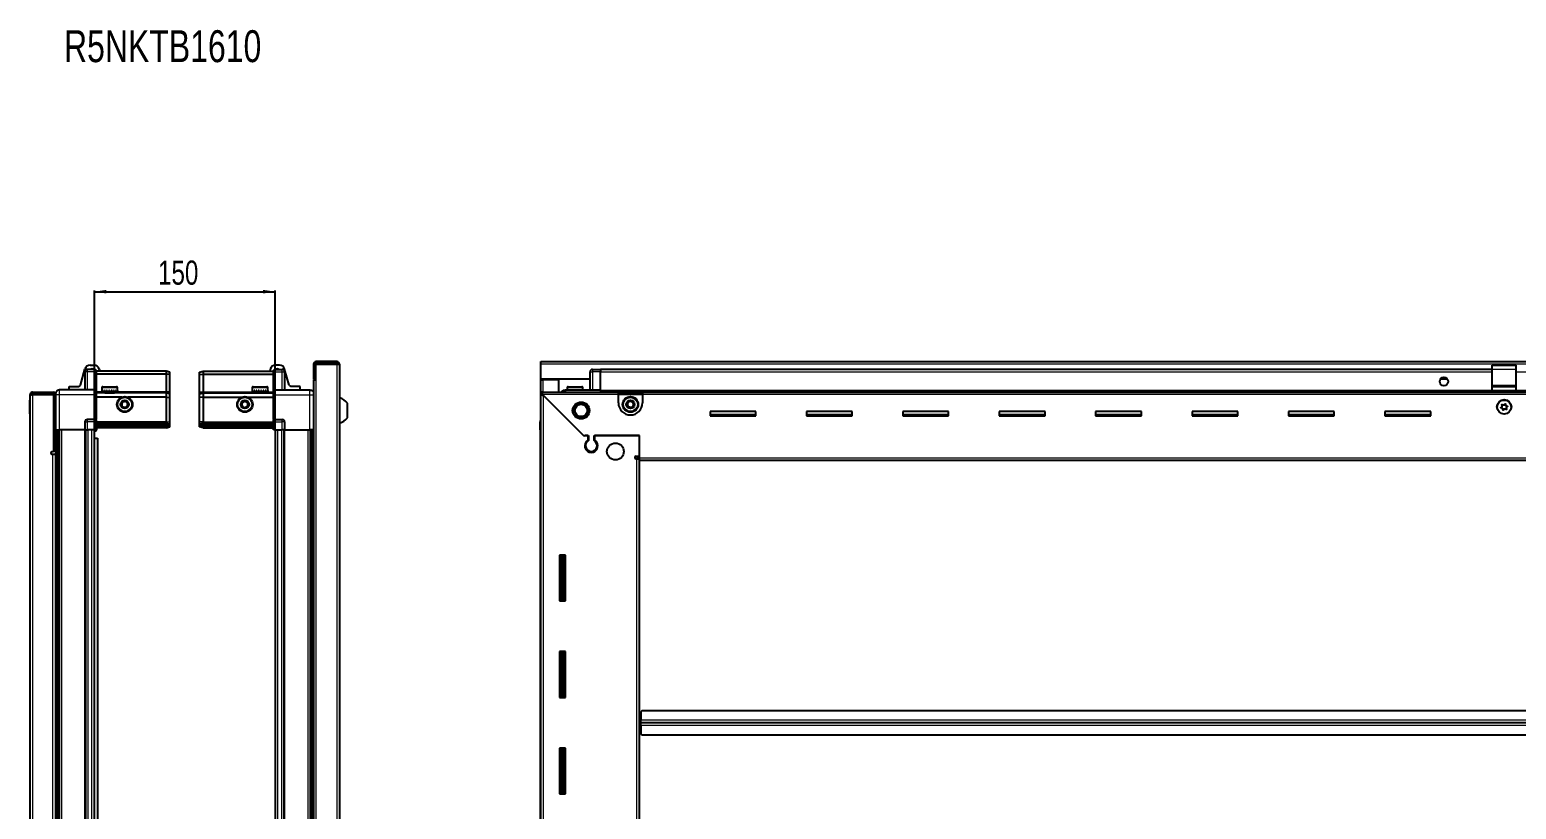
# Model space of a CAD drawing. Header units: millimetres. Extents: x 1132 to 5205, y 456 to 2222.
# Drawn here: x 3106 to 4340, y 1575 to 2222 of the extents above; entities that cross this region are included whole.
import ezdxf

# ---------------------------------------------------------------- set-up
doc = ezdxf.new("R2010")
doc.units = ezdxf.units.MM
doc.layers.add('FORMAT', color=7, linetype='Continuous')
doc.styles.add('SLDTEXTSTYLE0', font='TXT', dxfattribs={"width": 0.75})
doc.dimstyles.new('SLDDIMSTYLE0', dxfattribs={"dimtxt": 20, "dimasz": 10, "dimexe": 0, "dimexo": 0.0625, "dimgap": 5, "dimtad": 2, "dimdec": 1, "dimrnd": 1e-09, "dimzin": 12, "dimdsep": 46, "dimtxsty": 'SLDTEXTSTYLE0', "dimsah": 1, "dimcen": 0.09, "dimadec": 0, "dimazin": 3, "dimtfac": 1, "dimtofl": 0, "dimtmove": 0, "dimatfit": 3, "dimfxl": 0, "dimfrac": 2, "dimtolj": 1, "dimtzin": 12, "dimarcsym": 0})

# ---------------------------------------------------------------- blocks, each defined once
blk = doc.blocks.new('_D_6')
at = {"layer": 'FORMAT'}
for p, q in [((3159.8, 1890.1), (3159.8, 2005.6)), ((3159.8, 2004.6), (3309.8, 2004.6)), ((3309.8, 1890.1), (3309.8, 2005.6))]:
    blk.add_line(p, q, dxfattribs=at)
for points in [[(3159.8, 2004.6), (3169.8, 2003.1), (3169.8, 2006.1)], [(3309.8, 2004.6), (3299.8, 2006.1), (3299.8, 2003.1)]]:
    blk.add_solid(points, dxfattribs=at)
at = {"layer": 'FORMAT', "insert": (3212.6, 2030.4), "char_height": 20, "attachment_point": 1, "style": 'SLDTEXTSTYLE0'}
blk.add_mtext('150', dxfattribs=at)

msp = doc.modelspace()

# ---------------------------------------------------------------- linework, layer by layer
at = {"color": 7, "linetype": 'Continuous', "lineweight": 25}
for p, q in [((3148.15, 1927.19), (3151.92, 1940.34)), ((3151.93, 1938.1), (3151.93, 1923.1)), ((3159.93, 1940.1), (3153.93, 1940.1)), ((3156.25, 1943.6), (3159.47, 1943.6)), ((3159.93, 1940.1), (3160.27, 1940.1)), ((3159.93, 1940.1), (3159.93, 1938.1)), ((3159.93, 1923.3), (3159.93, 1938.1)), ((3159.93, 1923.3), (3159.93, 1938.1)), ((3161.13, 1939.6), (3160.27, 1940.1)), ((3161.13, 1938.1), (3161.13, 1939.6)), ((3219.43, 1938.6), (3161.13, 1938.6)), ((3161.13, 1938.1), (3161.13, 1923.3)), ((3163.8, 1940.34), (3164.3, 1938.6)), ((3219.43, 1938.6), (3219.43, 1936.1)), ((3222.43, 1937.8), (3219.43, 1938.6)), ((3222.43, 1935.95), (3222.43, 1937.8)), ((3247.13, 1937.8), (3250.13, 1938.6)), ((3247.13, 1935.95), (3247.13, 1937.8)), ((3250.13, 1938.6), (3250.13, 1936.1)), ((3250.13, 1938.6), (3308.43, 1938.6)), ((3305.77, 1940.34), (3305.27, 1938.6)), ((3309.3, 1940.1), (3308.43, 1939.6)), ((3308.43, 1939.6), (3308.43, 1938.1)), ((3308.43, 1923.3), (3308.43, 1938.1)), ((3309.63, 1940.1), (3309.3, 1940.1)), ((3309.63, 1938.1), (3309.63, 1940.1)), ((3309.63, 1940.1), (3315.63, 1940.1)), ((3309.63, 1938.1), (3309.63, 1923.3)), ((3313.32, 1943.6), (3310.09, 1943.6)), ((3317.63, 1938.1), (3317.63, 1923.1)), ((3321.41, 1927.19), (3317.64, 1940.34)), ((3341.63, 1944.5), (3341.63, 1932.1)), ((3343.13, 1944.5), (3343.13, 1932.1)), ((3343.63, 1931.6), (3343.63, 1944.5)), ((3343.63, 1944.5), (3361.03, 1944.5)), ((3361.03, 1946.6), (3343.73, 1946.6)), ((3361.03, 1945.1), (3343.73, 1945.1)), ((3361.03, 1945.1), (3361.03, 1946.6)), ((3361.03, 1944.5), (3363.13, 1944.5)), ((3363.13, 1944.5), (3363.13, 949.7)), ((3530.1, 1944.5), (3530.1, 1946.6)), ((3530.1, 1946.6), (5129.1, 1946.6)), ((3530.1, 1932.1), (3530.1, 1944.5)), ((3571.1, 1923.1), (3571.1, 1938.1)), ((3571.78, 1939.6), (3571.78, 1939.6)), ((3573.1, 1940.1), (3579.6, 1940.1)), ((3573.1, 1940.1), (3579.6, 1940.1)), ((3579.6, 1940.1), (3579.6, 1940.1)), ((3579.6, 1940.1), (3579.6, 1940.1)), ((3579.6, 1940.1), (3579.6, 1938.1)), ((4319.6, 1939.95), (3579.6, 1939.95)), ((3579.6, 1923.1), (3579.6, 1938.1)), ((4319.6, 1943.6), (4339.6, 1943.6)), ((4319.6, 1940.34), (4319.6, 1943.6)), ((4319.6, 1927.19), (4319.6, 1940.34)), ((4339.6, 1940.34), (4339.6, 1943.6)), ((4339.6, 1927.19), (4339.6, 1940.34)), ((3138.98, 1923.1), (3138.98, 1926.1)), ((3138.98, 1926.1), (3146.71, 1926.1)), ((3219.43, 1936.1), (3161.13, 1936.1)), ((3165.93, 1925), (3165.93, 1922.6)), ((3166.73, 1925.8), (3173.9, 1925.8)), ((3173.9, 1925.8), (3178.13, 1925.8)), ((3178.93, 1922.6), (3178.93, 1925)), ((3219.43, 1936.1), (3219.43, 1921.6)), ((3222.43, 1935.95), (3219.43, 1936.1)), ((3222.43, 1921.6), (3222.43, 1935.95)), ((3247.13, 1935.95), (3250.13, 1936.1)), ((3247.13, 1921.6), (3247.13, 1935.95)), ((3250.13, 1936.1), (3250.13, 1921.6)), ((3250.13, 1936.1), (3308.43, 1936.1)), ((3290.63, 1925), (3290.63, 1922.1)), ((3291.43, 1925.8), (3302.83, 1925.8)), ((3303.63, 1922.1), (3303.63, 1925)), ((3330.58, 1926.1), (3322.86, 1926.1)), ((3330.58, 1923.1), (3330.58, 1926.1)), ((3341.53, 1931.6), (3341.53, 962.6)), ((3341.53, 1931.6), (3343.63, 1931.6)), ((3341.63, 1932.1), (3343.13, 1932.1)), ((3571.1, 1932.1), (3530.1, 1932.1)), ((3530.1, 1931.6), (3530.1, 1932.1)), ((3530.1, 1921.35), (3530.1, 1931.6)), ((3530.1, 1931.6), (3532.2, 1931.6)), ((3531.6, 1931.6), (3531.6, 1932.1)), ((3545.1, 1931.6), (3532.2, 1931.6)), ((3545.1, 1921.35), (3545.1, 1931.6)), ((3552.1, 1925), (3552.1, 1923.1)), ((3552.9, 1925.8), (3564.3, 1925.8)), ((3565.1, 1923.1), (3565.1, 1925)), ((4282.48, 1932.1), (4276.73, 1932.1)), ((4319.6, 1926.1), (4319.6, 1927.19)), ((4319.6, 1926.1), (4339.6, 1926.1)), ((4319.6, 1922.6), (4319.6, 1926.1)), ((4339.6, 1926.1), (4339.6, 1927.19)), ((4339.6, 1922.6), (4339.6, 1926.1)), ((3106.43, 1914.74), (3106.13, 1914.74)), ((3106.13, 1903.17), (3106.13, 1914.74)), ((3107.93, 1919.25), (3106.43, 1919.25)), ((3106.43, 1918.75), (3106.43, 1919.25)), ((3106.43, 975.45), (3106.43, 1918.75)), ((3108.53, 1919.85), (3108.53, 1921.35)), ((3108.53, 1921.35), (3109.43, 1921.35)), ((3108.53, 1919.85), (3109.43, 1919.85)), ((3108.53, 1919.35), (3125.93, 1919.35)), ((3109.43, 1921.35), (3125.93, 1921.35)), ((3109.43, 1919.85), (3109.43, 1921.35)), ((3109.43, 1919.85), (3125.93, 1919.85)), ((3125.93, 1919.85), (3125.93, 1921.35)), ((3127.43, 1919.35), (3125.93, 1919.35)), ((3125.93, 1919.35), (3125.93, 1871.85)), ((3127.43, 1919.1), (3127.43, 1890.1)), ((3159.93, 1923.1), (3130.93, 1923.1)), ((3159.93, 1923.1), (3159.93, 1923.3)), ((3159.93, 1923.1), (3161.13, 1923.1)), ((3159.93, 1919.1), (3159.93, 1923.1)), ((3159.93, 1898.8), (3159.93, 1919.1)), ((3161.13, 1923.3), (3161.13, 1923.1)), ((3161.13, 1923.1), (3161.13, 1919.1)), ((3219.43, 1920.6), (3161.13, 1920.6)), ((3161.13, 1919.1), (3161.13, 1898.8)), ((3182.43, 1917.1), (3161.13, 1917.1)), ((3165.93, 1922.6), (3165.93, 1922.1)), ((3165.93, 1922.1), (3166.07, 1922.1)), ((3166.26, 1922.6), (3166.07, 1922.6)), ((3166.07, 1922.6), (3166.07, 1922.1)), ((3166.07, 1922.1), (3166.26, 1922.1)), ((3166.26, 1922.6), (3166.26, 1922.1)), ((3166.26, 1922.1), (3166.78, 1922.1)), ((3167.19, 1922.6), (3166.78, 1922.6)), ((3166.78, 1922.6), (3166.78, 1922.1)), ((3166.78, 1922.1), (3167.19, 1922.1)), ((3167.19, 1922.6), (3167.19, 1922.1)), ((3167.19, 1922.1), (3168.06, 1922.1)), ((3168.03, 1922.1), (3168.03, 1922)), ((3168.03, 1922), (3176.83, 1922)), ((3168.63, 1922.6), (3168.06, 1922.6)), ((3168.06, 1922.6), (3168.06, 1922.1)), ((3168.06, 1922.1), (3168.63, 1922.1)), ((3168.43, 1921.6), (3169.12, 1921.12)), ((3168.43, 1921.6), (3173.46, 1921.6)), ((3169.12, 1921.12), (3168.43, 1920.64)), ((3168.43, 1920.64), (3168.43, 1920.6)), ((3168.43, 1920.64), (3173.46, 1920.64)), ((3168.63, 1922.6), (3168.63, 1922.1)), ((3168.63, 1922.1), (3169.75, 1922.1)), ((3169.12, 1921.12), (3173.29, 1921.12)), ((3170.44, 1922.6), (3169.75, 1922.6)), ((3169.75, 1922.6), (3169.75, 1922.1)), ((3169.75, 1922.1), (3170.44, 1922.1)), ((3170.44, 1922.6), (3170.44, 1922.1)), ((3170.44, 1922.1), (3171.72, 1922.1)), ((3172.45, 1922.6), (3171.72, 1922.6)), ((3171.72, 1922.6), (3171.72, 1922.1)), ((3171.72, 1922.1), (3171.95, 1922.1)), ((3171.95, 1922.6), (3171.95, 1922.1)), ((3172.45, 1922.6), (3172.45, 1922.1)), ((3172.45, 1922.6), (3172.45, 1922.1)), ((3172.45, 1922.1), (3173.75, 1922.1)), ((3172.45, 1922.1), (3172.45, 1922.1)), ((3173.29, 1921.12), (3175.74, 1921.12)), ((3173.46, 1921.6), (3176.43, 1921.6)), ((3173.46, 1920.64), (3176.43, 1920.64)), ((3174.46, 1922.6), (3173.75, 1922.6)), ((3173.75, 1922.6), (3173.75, 1922.1)), ((3173.81, 1922.6), (3173.81, 1922.1)), ((3173.81, 1922.1), (3174.46, 1922.1)), ((3174.46, 1922.6), (3174.46, 1922.1)), ((3174.46, 1922.1), (3175.65, 1922.1)), ((3176.27, 1922.6), (3175.65, 1922.6)), ((3175.65, 1922.6), (3175.65, 1922.1)), ((3175.65, 1922.1), (3176.27, 1922.1)), ((3175.74, 1921.12), (3176.43, 1921.6)), ((3176.43, 1920.64), (3175.74, 1921.12)), ((3176.27, 1922.6), (3176.27, 1922.1)), ((3176.27, 1922.1), (3177.24, 1922.1)), ((3176.43, 1920.6), (3176.43, 1920.64)), ((3176.83, 1922), (3176.83, 1922.1)), ((3177.7, 1922.6), (3177.24, 1922.6)), ((3177.24, 1922.6), (3177.24, 1922.1)), ((3177.24, 1922.1), (3177.7, 1922.1)), ((3177.7, 1922.6), (3177.7, 1922.1)), ((3177.7, 1922.1), (3178.36, 1922.1)), ((3178.62, 1922.6), (3178.36, 1922.6)), ((3178.36, 1922.6), (3178.36, 1922.1)), ((3178.36, 1922.1), (3178.62, 1922.1)), ((3178.62, 1922.6), (3178.62, 1922.1)), ((3178.62, 1922.1), (3178.89, 1922.1)), ((3178.93, 1922.6), (3178.89, 1922.6)), ((3178.89, 1922.6), (3178.89, 1922.1)), ((3178.89, 1922.1), (3178.93, 1922.1)), ((3178.93, 1922.6), (3178.93, 1922.1)), ((3219.43, 1917.1), (3187.43, 1917.1)), ((3219.43, 1921.6), (3219.43, 1920.6)), ((3219.43, 1920.6), (3219.43, 1917.1)), ((3222.43, 1919.8), (3219.43, 1920.6)), ((3219.43, 1917.1), (3219.43, 1896.6)), ((3219.43, 1917.1), (3222.43, 1916.77)), ((3222.43, 1919.8), (3222.43, 1921.6)), ((3222.43, 1916.77), (3222.43, 1919.8)), ((3222.43, 1896.6), (3222.43, 1916.77)), ((3247.13, 1919.8), (3247.13, 1921.6)), ((3247.13, 1919.8), (3250.13, 1920.6)), ((3247.13, 1916.77), (3247.13, 1919.8)), ((3250.13, 1917.1), (3247.13, 1916.77)), ((3247.13, 1896.6), (3247.13, 1916.77)), ((3250.13, 1921.6), (3250.13, 1920.6)), ((3250.13, 1920.6), (3250.13, 1917.1)), ((3250.13, 1920.6), (3308.43, 1920.6)), ((3250.13, 1917.1), (3250.13, 1896.6)), ((3250.13, 1917.1), (3282.13, 1917.1)), ((3287.13, 1917.1), (3308.43, 1917.1)), ((3290.63, 1922.1), (3290.67, 1922.1)), ((3290.79, 1922.6), (3290.67, 1922.6)), ((3290.67, 1922.6), (3290.67, 1922.1)), ((3290.67, 1922.1), (3290.79, 1922.1)), ((3290.79, 1922.6), (3290.79, 1922.1)), ((3290.79, 1922.1), (3291.2, 1922.1)), ((3291.54, 1922.6), (3291.2, 1922.6)), ((3291.2, 1922.6), (3291.2, 1922.1)), ((3291.2, 1922.1), (3291.54, 1922.1)), ((3291.54, 1922.6), (3291.54, 1922.1)), ((3291.54, 1922.1), (3292.31, 1922.1)), ((3292.84, 1922.6), (3292.31, 1922.6)), ((3292.31, 1922.6), (3292.31, 1922.1)), ((3292.31, 1922.1), (3292.84, 1922.1)), ((3292.73, 1922.1), (3292.73, 1922)), ((3292.73, 1922), (3301.53, 1922)), ((3292.84, 1922.6), (3292.84, 1922.1)), ((3292.84, 1922.1), (3293.89, 1922.1)), ((3293.13, 1921.6), (3293.82, 1921.12)), ((3293.13, 1921.6), (3301.13, 1921.6)), ((3293.82, 1921.12), (3293.13, 1920.64)), ((3293.13, 1920.64), (3293.13, 1920.6)), ((3293.13, 1920.64), (3301.13, 1920.64)), ((3293.82, 1921.12), (3300.44, 1921.12)), ((3294.56, 1922.6), (3293.89, 1922.6)), ((3293.89, 1922.6), (3293.89, 1922.1)), ((3293.89, 1922.1), (3294.56, 1922.1)), ((3294.56, 1922.6), (3294.56, 1922.1)), ((3294.56, 1922.1), (3295.79, 1922.1)), ((3296.53, 1922.6), (3295.79, 1922.6)), ((3295.79, 1922.6), (3295.79, 1922.1)), ((3295.79, 1922.1), (3296.23, 1922.1)), ((3296.23, 1922.6), (3296.23, 1922.1)), ((3296.53, 1922.6), (3296.53, 1922.1)), ((3296.53, 1922.1), (3297.83, 1922.1)), ((3298.55, 1922.6), (3297.83, 1922.6)), ((3297.83, 1922.6), (3297.83, 1922.1)), ((3298.1, 1922.6), (3298.1, 1922.1)), ((3298.1, 1922.1), (3298.55, 1922.1)), ((3298.55, 1922.6), (3298.55, 1922.1)), ((3298.55, 1922.1), (3299.79, 1922.1)), ((3300.45, 1922.6), (3299.79, 1922.6)), ((3299.79, 1922.6), (3299.79, 1922.1)), ((3299.79, 1922.1), (3300.45, 1922.1)), ((3300.44, 1921.12), (3301.13, 1921.6)), ((3301.13, 1920.64), (3300.44, 1921.12)), ((3300.45, 1922.6), (3300.45, 1922.1)), ((3300.45, 1922.1), (3301.49, 1922.1)), ((3301.13, 1920.6), (3301.13, 1920.64)), ((3302.01, 1922.6), (3301.49, 1922.6)), ((3301.49, 1922.6), (3301.49, 1922.1)), ((3301.49, 1922.1), (3302.01, 1922.1)), ((3301.53, 1922), (3301.53, 1922.1)), ((3302.01, 1922.6), (3302.01, 1922.1)), ((3302.01, 1922.1), (3302.77, 1922.1)), ((3303.1, 1922.6), (3302.77, 1922.6)), ((3302.77, 1922.6), (3302.77, 1922.1)), ((3302.77, 1922.1), (3303.1, 1922.1)), ((3303.1, 1922.6), (3303.1, 1922.1)), ((3303.1, 1922.1), (3303.49, 1922.1)), ((3303.6, 1922.6), (3303.49, 1922.6)), ((3303.49, 1922.6), (3303.49, 1922.1)), ((3303.49, 1922.1), (3303.6, 1922.1)), ((3303.6, 1922.6), (3303.6, 1922.1)), ((3303.6, 1922.1), (3303.63, 1922.1)), ((3308.43, 1923.1), (3308.43, 1923.3)), ((3309.63, 1923.1), (3308.43, 1923.1)), ((3308.43, 1919.1), (3308.43, 1923.1)), ((3308.43, 1898.8), (3308.43, 1919.1)), ((3309.63, 1923.3), (3309.63, 1923.1)), ((3309.63, 1923.1), (3309.63, 1919.1)), ((3309.63, 1923.1), (3338.63, 1923.1)), ((3309.63, 1919.1), (3309.63, 1898.8)), ((3369.73, 1900.1), (3369.73, 1912.1)), ((3530.1, 1919.85), (3530.1, 1921.35)), ((3530.1, 1921.35), (3531.1, 1921.35)), ((3530.1, 1919.35), (3530.1, 1919.85)), ((3530.1, 1919.85), (3531.1, 1919.85)), ((3530.1, 974.85), (3530.1, 1919.35)), ((3531.6, 1919.35), (3530.1, 1919.35)), ((3531.1, 1919.85), (3531.1, 1921.35)), ((3531.1, 1921.35), (3594.6, 1921.35)), ((3531.7, 1919.25), (3565.6, 1885.35)), ((3566.3, 1884.65), (3532.2, 1918.75)), ((3550.6, 1923.1), (3579.6, 1923.1)), ((3579.6, 1923.1), (3579.6, 1922.6)), ((3579.6, 1921.95), (5079.6, 1921.95)), ((3594.6, 1919.25), (3594.6, 1921.35)), ((3594.6, 1921.35), (3614.6, 1921.35)), ((3594.6, 1919.85), (3614.6, 1919.85)), ((3594.6, 1912.35), (3594.6, 1919.25)), ((3614.6, 1921.35), (5044.6, 1921.35)), ((3614.6, 1921.35), (3614.6, 1919.25)), ((3614.6, 1919.25), (3614.6, 1912.35)), ((4319.6, 1922.6), (4339.6, 1922.6)), ((4323.6, 1922.6), (4323.6, 1921.95)), ((4326.1, 1921.95), (4326.1, 1922.6)), ((4333.1, 1921.95), (4333.1, 1922.6)), ((4335.6, 1921.95), (4335.6, 1922.6)), ((3106.13, 1903.17), (3106.43, 1903.17)), ((3708.6, 1905.1), (3670.6, 1905.1)), ((3670.6, 1905.1), (3670.6, 1901.6)), ((3708.6, 1902.35), (3670.6, 1902.35)), ((3670.6, 1901.6), (3708.6, 1901.6)), ((3708.6, 1901.6), (3708.6, 1905.1)), ((3788.6, 1905.1), (3750.6, 1905.1)), ((3750.6, 1905.1), (3750.6, 1901.6)), ((3788.6, 1902.35), (3750.6, 1902.35)), ((3750.6, 1901.6), (3788.6, 1901.6)), ((3788.6, 1901.6), (3788.6, 1905.1)), ((3868.6, 1905.1), (3830.6, 1905.1)), ((3830.6, 1905.1), (3830.6, 1901.6)), ((3868.6, 1902.35), (3830.6, 1902.35)), ((3830.6, 1901.6), (3868.6, 1901.6)), ((3868.6, 1901.6), (3868.6, 1905.1)), ((3948.6, 1905.1), (3910.6, 1905.1)), ((3910.6, 1905.1), (3910.6, 1901.6)), ((3948.6, 1902.35), (3910.6, 1902.35)), ((3910.6, 1901.6), (3948.6, 1901.6)), ((3948.6, 1901.6), (3948.6, 1905.1)), ((4028.6, 1905.1), (3990.6, 1905.1)), ((3990.6, 1905.1), (3990.6, 1901.6)), ((4028.6, 1902.35), (3990.6, 1902.35)), ((3990.6, 1901.6), (4028.6, 1901.6)), ((4028.6, 1901.6), (4028.6, 1905.1)), ((4108.6, 1905.1), (4070.6, 1905.1)), ((4070.6, 1905.1), (4070.6, 1901.6)), ((4108.6, 1902.35), (4070.6, 1902.35)), ((4070.6, 1901.6), (4108.6, 1901.6)), ((4108.6, 1901.6), (4108.6, 1905.1)), ((4188.6, 1905.1), (4150.6, 1905.1)), ((4150.6, 1905.1), (4150.6, 1901.6)), ((4188.6, 1902.35), (4150.6, 1902.35)), ((4150.6, 1901.6), (4188.6, 1901.6)), ((4188.6, 1901.6), (4188.6, 1905.1)), ((4268.6, 1905.1), (4230.6, 1905.1)), ((4230.6, 1905.1), (4230.6, 1901.6)), ((4268.6, 1902.35), (4230.6, 1902.35)), ((4230.6, 1901.6), (4268.6, 1901.6)), ((4268.6, 1901.6), (4268.6, 1905.1)), ((3125.93, 1892.85), (3127.43, 1892.85)), ((3127.43, 1890.1), (3125.93, 1890.1)), ((3128.08, 1004.1), (3128.08, 1890.1)), ((3129.87, 1890.1), (3129.87, 1004.1)), ((3129.91, 1890.1), (3129.91, 1004.1)), ((3151.93, 1890.1), (3130.93, 1890.1)), ((3151.93, 1896.6), (3151.93, 1890.1)), ((3151.93, 1890.1), (3153.93, 1890.1)), ((3152.58, 1004.1), (3152.58, 1890.1)), ((3159.93, 1898.6), (3153.93, 1898.6)), ((3159.93, 1890.1), (3153.93, 1890.1)), ((3159.78, 1004.1), (3159.78, 1890.1)), ((3159.93, 1898.6), (3159.93, 1898.8)), ((3159.93, 1898.6), (3159.93, 1896.6)), ((3159.93, 1898.6), (3161.13, 1898.6)), ((3159.93, 1890.1), (3159.93, 1896.6)), ((3159.93, 1890.1), (3159.93, 1896.6)), ((3159.93, 1890.1), (3160.27, 1890.1)), ((3159.93, 1890.1), (3159.93, 1890.1)), ((3160.27, 1890.1), (3160.27, 1896.6)), ((3161.13, 1890.1), (3160.27, 1890.1)), ((3160.27, 1890.1), (3160.27, 1890.1)), ((3161.13, 1898.8), (3161.13, 1898.6)), ((3161.13, 1897.93), (3161.13, 1898.6)), ((3161.13, 1897.93), (3161.13, 1890.1)), ((3219.43, 1895.6), (3161.13, 1895.6)), ((3219.43, 1894.6), (3161.13, 1894.6)), ((3219.43, 1893.1), (3161.13, 1893.1)), ((3219.43, 1891.6), (3161.13, 1891.6)), ((3219.43, 1896.6), (3219.43, 1895.6)), ((3219.43, 1895.6), (3219.43, 1894.6)), ((3219.43, 1895.6), (3222.43, 1894.8)), ((3219.43, 1894.6), (3219.43, 1893.1)), ((3219.43, 1894.6), (3222.43, 1894.06)), ((3219.43, 1893.1), (3222.43, 1893.56)), ((3219.43, 1893.1), (3219.43, 1891.6)), ((3219.43, 1891.6), (3222.43, 1892.41)), ((3222.43, 1894.8), (3222.43, 1896.6)), ((3222.43, 1894.06), (3222.43, 1894.8)), ((3222.43, 1893.56), (3222.43, 1894.06)), ((3222.43, 1892.41), (3222.43, 1893.56)), ((3247.13, 1894.8), (3247.13, 1896.6)), ((3250.13, 1895.6), (3247.13, 1894.8)), ((3247.13, 1894.06), (3247.13, 1894.8)), ((3250.13, 1894.6), (3247.13, 1894.06)), ((3247.13, 1893.56), (3247.13, 1894.06)), ((3247.13, 1892.41), (3247.13, 1893.56)), ((3250.13, 1893.1), (3247.13, 1893.56)), ((3250.13, 1891.6), (3247.13, 1892.41)), ((3250.13, 1896.6), (3250.13, 1895.6)), ((3250.13, 1895.6), (3250.13, 1894.6)), ((3250.13, 1895.6), (3308.43, 1895.6)), ((3250.13, 1894.6), (3250.13, 1893.1)), ((3250.13, 1894.6), (3308.43, 1894.6)), ((3250.13, 1893.1), (3250.13, 1891.6)), ((3250.13, 1893.1), (3308.43, 1893.1)), ((3250.13, 1891.6), (3308.43, 1891.6)), ((3308.43, 1898.6), (3308.43, 1898.8)), ((3309.63, 1898.6), (3308.43, 1898.6)), ((3308.43, 1898.6), (3308.43, 1897.93)), ((3308.43, 1890.1), (3308.43, 1897.93)), ((3309.3, 1890.1), (3308.43, 1890.1)), ((3309.3, 1896.6), (3309.3, 1890.1)), ((3309.63, 1890.1), (3309.3, 1890.1)), ((3309.63, 1898.8), (3309.63, 1898.6)), ((3309.63, 1896.6), (3309.63, 1898.6)), ((3309.63, 1898.6), (3315.63, 1898.6)), ((3309.63, 1896.6), (3309.63, 1898.6)), ((3309.63, 1896.6), (3309.63, 1890.1)), ((3309.63, 1890.1), (3315.63, 1890.1)), ((3309.78, 1890.1), (3309.78, 1004.1)), ((3317.63, 1890.1), (3315.63, 1890.1)), ((3316.98, 1890.1), (3316.98, 1004.1)), ((3317.63, 1896.6), (3317.63, 1890.1)), ((3317.63, 1890.1), (3338.63, 1890.1)), ((3339.66, 1004.1), (3339.66, 1890.1)), ((3339.69, 1004.1), (3339.69, 1890.1)), ((3341.48, 1890.1), (3341.48, 1004.1)), ((3529.6, 1896.6), (3529.6, 1890.1)), ((3529.6, 1890.1), (3529.6, 1896.6)), ((3529.6, 1890.1), (3529.6, 1890.1)), ((3530.1, 1890.1), (3529.6, 1890.1)), ((3529.75, 1890.1), (3529.75, 1004.1)), ((3159.78, 1883.1), (3162.28, 1883.1)), ((3162.28, 1883.1), (3162.28, 1009.6)), ((3565.6, 1885.35), (3569.8, 1885.35)), ((3567, 1885.35), (3566.3, 1884.65)), ((3569.1, 1885.35), (3567, 1885.35)), ((3569.1, 1885.35), (3569.1, 1881.46)), ((3569.8, 1885.35), (3569.8, 1881.07)), ((3574.4, 1885.35), (3612.1, 1885.35)), ((3574.4, 1881.07), (3574.4, 1885.35)), ((3575.1, 1881.46), (3575.1, 1885.35)), ((3612.1, 1885.35), (3575.1, 1885.35)), ((3612.1, 1866.7), (3612.1, 1885.35)), ((3612.1, 1868.1), (3612.1, 1885.35)), ((3125.93, 1871.85), (3124.58, 1871.85)), ((3124.58, 1869.85), (3125.33, 1869.85)), ((3125.33, 1869.85), (3127.43, 1869.85)), ((3127.43, 1869.85), (3127.43, 1024.35)), ((3570.1, 1872.49), (3570.1, 1871.73)), ((3609.25, 1868.1), (3612.1, 1868.1)), ((3610, 1866.1), (3609.25, 1866.1)), ((3610, 1866.1), (3612.1, 1866.1)), ((3612.1, 1867.1), (3610.1, 1867.1)), ((3610.1, 1867.1), (3610.1, 1866.1)), ((3612.1, 1864.6), (3612.1, 1866.7)), ((5047.1, 1864.6), (3612.1, 1864.6)), ((3612.1, 1029.6), (3612.1, 1864.6)), ((3550.6, 1786.1), (3545.6, 1786.1)), ((3545.6, 1786.1), (3545.6, 1748.1)), ((3547.75, 1748.1), (3547.75, 1786.1)), ((3549.55, 1748.1), (3549.55, 1786.1)), ((3549.58, 1748.1), (3549.58, 1786.1)), ((3550.6, 1748.1), (3550.6, 1786.1)), ((3545.6, 1748.1), (3550.6, 1748.1)), ((3550.6, 1706.1), (3545.6, 1706.1)), ((3545.6, 1706.1), (3545.6, 1668.1)), ((3547.75, 1668.1), (3547.75, 1706.1)), ((3549.55, 1668.1), (3549.55, 1706.1)), ((3549.58, 1668.1), (3549.58, 1706.1)), ((3550.6, 1668.1), (3550.6, 1706.1)), ((3545.6, 1668.1), (3550.6, 1668.1)), ((3614.1, 1657.1), (3613.1, 1656.1)), ((3613.1, 1656.1), (3613.1, 1649.2)), ((5045.1, 1657.1), (3614.1, 1657.1)), ((3612.85, 1647.1), (3612.1, 1647.1)), ((3613.1, 1649.95), (3612.85, 1649.95)), ((3612.85, 1649.95), (3612.85, 1647.1)), ((3612.85, 1647.1), (3612.85, 1644.25)), ((3612.85, 1644.25), (3613.1, 1644.25)), ((3613.1, 1647.1), (3613.1, 1649.2)), ((3613.1, 1645), (3613.1, 1647.1)), ((5046.1, 1647.1), (3613.1, 1647.1)), ((3613.1, 1645), (3613.1, 1638.1)), ((3613.1, 1638.1), (3614.1, 1637.1)), ((3614.1, 1637.1), (5045.1, 1637.1)), ((3550.6, 1626.1), (3545.6, 1626.1)), ((3545.6, 1626.1), (3545.6, 1588.1)), ((3547.75, 1588.1), (3547.75, 1626.1)), ((3549.55, 1588.1), (3549.55, 1626.1)), ((3549.58, 1588.1), (3549.58, 1626.1)), ((3550.6, 1588.1), (3550.6, 1626.1)), ((3545.6, 1588.1), (3550.6, 1588.1))]:
    msp.add_line(p, q, dxfattribs=at)
at = {"color": 8, "linetype": 'Continuous', "lineweight": 18}
for p, q in [((3153.93, 1938.1), (3151.93, 1938.1)), ((3153.93, 1938.1), (3153.93, 1940.1)), ((3153.93, 1923.1), (3153.93, 1938.1)), ((3159.93, 1938.1), (3153.93, 1938.1)), ((3159.93, 1938.1), (3161.13, 1938.1)), ((3309.63, 1938.1), (3308.43, 1938.1)), ((3309.63, 1938.1), (3315.63, 1938.1)), ((3315.63, 1938.1), (3315.63, 1940.1)), ((3315.63, 1923.1), (3315.63, 1938.1)), ((3315.63, 1938.1), (3317.63, 1938.1)), ((3343.13, 1944.5), (3341.63, 1944.5)), ((3343.73, 1945.1), (3343.73, 1946.6)), ((3361.03, 1944.5), (3361.03, 949.7)), ((5129.1, 1944.5), (3530.1, 1944.5)), ((3571.1, 1938.1), (3573.1, 1938.1)), ((3573.1, 1940.1), (3573.1, 1938.1)), ((3573.1, 1938.1), (3573.1, 1923.1)), ((3579.6, 1938.1), (3573.1, 1938.1)), ((4319.6, 1937.95), (3579.6, 1937.95)), ((4319.6, 1940.34), (4339.6, 1940.34)), ((5079.6, 1937.95), (4339.6, 1937.95)), ((3165.93, 1925), (3174.11, 1925)), ((3174.11, 1925), (3178.93, 1925)), ((3290.63, 1925), (3303.63, 1925)), ((3343.63, 1931.6), (3343.63, 962.6)), ((3532.2, 1931.6), (3532.2, 1932.1)), ((3532.2, 1921.35), (3532.2, 1931.6)), ((3552.1, 1925), (3565.1, 1925)), ((4319.6, 1927.19), (4339.6, 1927.19)), ((3108.53, 1919.35), (3108.53, 974.85)), ((3130.93, 1890.1), (3130.93, 1919.1)), ((3159.93, 1919.1), (3130.93, 1919.1)), ((3159.93, 1923.3), (3161.13, 1923.3)), ((3159.93, 1919.1), (3161.13, 1919.1)), ((3168.43, 1921.6), (3161.13, 1921.6)), ((3219.43, 1921.6), (3176.43, 1921.6)), ((3222.43, 1921.6), (3219.43, 1921.6)), ((3247.13, 1921.6), (3250.13, 1921.6)), ((3250.13, 1921.6), (3293.13, 1921.6)), ((3301.13, 1921.6), (3308.43, 1921.6)), ((3308.43, 1923.3), (3309.63, 1923.3)), ((3309.63, 1919.1), (3308.43, 1919.1)), ((3309.63, 1919.1), (3338.63, 1919.1)), ((3338.63, 1890.1), (3338.63, 1919.1)), ((3594.6, 1919.25), (3531.7, 1919.25)), ((3532.2, 1918.75), (3532.2, 975.45)), ((4319.6, 1922.6), (3579.6, 1922.6)), ((5079.6, 1921.37), (3579.6, 1921.37)), ((3594.6, 1919.25), (3614.6, 1919.25)), ((5044.6, 1919.25), (3614.6, 1919.25)), ((4325.6, 1921.95), (4325.6, 1922.6)), ((4333.6, 1921.95), (4333.6, 1922.6)), ((5079.6, 1922.6), (4339.6, 1922.6)), ((3127.43, 1869.85), (3127.43, 1890.1)), ((3128.67, 1890.1), (3128.67, 1004.1)), ((3131.12, 1004.1), (3131.12, 1890.1)), ((3132.53, 1890.1), (3132.53, 1004.1)), ((3151.93, 1896.6), (3153.93, 1896.6)), ((3151.93, 1004.1), (3151.93, 1890.1)), ((3153.93, 1896.6), (3153.93, 1898.6)), ((3153.93, 1890.1), (3153.93, 1896.6)), ((3159.93, 1896.6), (3153.93, 1896.6)), ((3154.58, 1004.1), (3154.58, 1890.1)), ((3157.78, 1004.1), (3157.78, 1890.1)), ((3159.93, 1898.8), (3161.13, 1898.8)), ((3159.93, 1896.6), (3160.27, 1896.6)), ((3159.93, 1890.1), (3160.27, 1890.1)), ((3219.43, 1896.6), (3161.13, 1896.6)), ((3219.43, 1896.6), (3222.43, 1896.6)), ((3250.13, 1896.6), (3247.13, 1896.6)), ((3250.13, 1896.6), (3308.43, 1896.6)), ((3308.43, 1898.8), (3309.63, 1898.8)), ((3309.63, 1896.6), (3309.3, 1896.6)), ((3309.63, 1896.6), (3315.63, 1896.6)), ((3311.78, 1890.1), (3311.78, 1004.1)), ((3314.98, 1890.1), (3314.98, 1004.1)), ((3315.63, 1896.6), (3315.63, 1898.6)), ((3315.63, 1890.1), (3315.63, 1896.6)), ((3317.63, 1896.6), (3315.63, 1896.6)), ((3317.63, 1890.1), (3317.63, 1004.1)), ((3337.04, 1004.1), (3337.04, 1890.1)), ((3338.45, 1890.1), (3338.45, 1004.1)), ((3340.9, 1004.1), (3340.9, 1890.1)), ((3530.1, 1896.6), (3529.6, 1896.6)), ((3125.33, 1024.35), (3125.33, 1869.85)), ((3610, 1028.1), (3610, 1866.1)), ((3612.1, 1866.7), (5047.1, 1866.7)), ((3547.1, 1786.1), (3547.1, 1748.1)), ((3548.34, 1786.1), (3548.34, 1748.1)), ((3547.1, 1706.1), (3547.1, 1668.1)), ((3548.34, 1706.1), (3548.34, 1668.1)), ((5046.1, 1649.2), (3613.1, 1649.2)), ((3613.1, 1645), (5046.1, 1645)), ((3547.1, 1626.1), (3547.1, 1588.1)), ((3548.34, 1626.1), (3548.34, 1588.1))]:
    msp.add_line(p, q, dxfattribs=at)
at = {"color": 7, "linetype": 'Continuous', "lineweight": 25}
for centre, radius in [((4279.6, 1930.1), 3.5), ((3184.93, 1911.1), 6.5), ((3184.93, 1911.1), 3.46), ((3284.63, 1911.1), 6.5), ((3284.63, 1911.1), 3.46), ((3563.6, 1906.1), 7), ((3563.6, 1906.1), 6.02), ((3604.6, 1911.1), 6.5), ((3604.6, 1911.1), 3.46), ((4329.6, 1909.1), 6), ((4329.6, 1908.95), 5.79), ((3563.6, 1906.1), 5.1), ((4329.6, 1908.95), 1.85), ((3592.1, 1872.1), 7)]:
    msp.add_circle(centre, radius, dxfattribs=at)
at = {"color": 8, "linetype": 'Continuous', "lineweight": 18}
for centre in [(3184.93, 1911.1), (3284.63, 1911.1), (3604.6, 1911.1)]:
    msp.add_circle(centre, 5.7, dxfattribs=at)
at = {"color": 7, "linetype": 'Continuous', "lineweight": 25}
for centre, radius, start, end in [((3156.25, 1939.1), 4.5, 90, 164), ((3153.93, 1938.1), 2, 90, 180), ((3157.88, 1938.7), 1.9, 47.4631, 132.5369), ((3159.47, 1939.1), 4.5, 16, 90), ((3310.09, 1939.1), 4.5, 90, 164), ((3311.68, 1938.7), 1.9, 47.4631, 132.5369), ((3313.32, 1939.1), 4.5, 16, 90), ((3315.63, 1938.1), 2, 0, 90), ((3343.73, 1944.5), 2.1, 90, 180), ((3343.73, 1944.5), 0.6, 90, 180), ((3361.03, 1944.5), 2.1, 360, 90), ((3361.03, 1944.5), 0.6, 360, 90), ((3573.1, 1938.1), 2, 90, 180), ((3573.1, 1938.1), 2, 90, 131.40962), ((3146.71, 1927.6), 1.5, 270, 344), ((3166.73, 1925), 0.8, 90, 180), ((3178.13, 1925), 0.8, 0, 90), ((3291.43, 1925), 0.8, 90, 180), ((3302.83, 1925), 0.8, 0, 90), ((3322.86, 1927.6), 1.5, 196, 270), ((3552.9, 1925), 0.8, 90, 180), ((3564.3, 1925), 0.8, 0, 90), ((3108.43, 1918.85), 0.5, 90, 117.7907), ((3125.83, 1919.25), 0.6, 9.59407, 90), ((3125.83, 1919.25), 2.1, 32.2369, 87.2706), ((3168.03, 1921.6), 0.4, 0, 90), ((3176.83, 1921.6), 0.4, 90, 180), ((3184.93, 1911.1), 2.5, 161.00659, 221.00659), ((3184.93, 1911.1), 2.5, 101.00659, 161.00659), ((3184.93, 1911.1), 2.5, 41.00659, 101.00659), ((3184.93, 1911.1), 2.5, 341.00659, 41.00659), ((3284.63, 1911.1), 2.5, 120.74103, 180.74103), ((3284.63, 1911.1), 2.5, 60.74103, 120.74103), ((3284.63, 1911.1), 2.5, 0.74103, 60.74103), ((3292.73, 1921.6), 0.4, 0, 90), ((3301.53, 1921.6), 0.4, 90, 180), ((3360.11, 1905.08), 11.91, 36.1266, 75.29965), ((3570.9, 1923.3), 0.2, 270, 0), ((3604.6, 1912.35), 10, 180, 270), ((3604.6, 1911.1), 2.5, 134.01559, 194.01559), ((3604.6, 1911.1), 2.5, 74.01559, 134.01559), ((3604.6, 1912.35), 10, 270, 0), ((3604.6, 1911.1), 2.5, 14.01559, 74.01559), ((3184.93, 1911.1), 2.5, 221.00659, 281.00659), ((3184.93, 1911.1), 2.5, 281.00659, 341.00659), ((3284.63, 1911.1), 2.5, 180.74103, 240.74103), ((3284.63, 1911.1), 2.5, 240.74103, 300.74103), ((3284.63, 1911.1), 2.5, 300.74103, 0.74103), ((3360.11, 1907.13), 11.91, 284.70035, 323.8734), ((3604.6, 1911.1), 2.5, 194.01559, 254.01559), ((3604.6, 1911.1), 2.5, 254.01559, 314.01559), ((3604.6, 1911.1), 2.5, 314.01559, 14.01559), ((3153.93, 1896.6), 2, 90, 180), ((3157.28, 1892.75), 5, 300, 346.70293), ((3315.63, 1896.6), 2, 0, 90), ((3531.6, 1896.6), 2, 138.59038, 180), ((3572.1, 1876.85), 5.5, 123.05573, 56.94427), ((3572.1, 1876.85), 4.8, 118.63099, 61.36901), ((3124.58, 1870.85), 1, 90, 270), ((3609.25, 1867.1), 1, 90, 270)]:
    msp.add_arc(centre, radius, start, end, dxfattribs=at)
for centre, start_param, end_param in [((3163.73, 1896.6), 2.4188584, 3.1415927), ((3305.83, 1896.6), 0, 0.7227342)]:
    msp.add_ellipse(centre, major_axis=(3.46, 0), ratio=0.5773503, start_param=start_param, end_param=end_param, dxfattribs=at)
for points, knots in [([(3108.53, 1921.35), (3108.28, 1921.33), (3107.79, 1921.28), (3107.14, 1920.88), (3106.68, 1920.32), (3106.46, 1919.75), (3106.44, 1919.38), (3106.43, 1919.25)], [0, 0, 0, 0, 0.2302553, 0.4485219, 0.6667858, 0.8850496, 1, 1, 1, 1]), ([(3106.43, 1918.75), (3106.46, 1918.8), (3106.51, 1918.89), (3106.91, 1919.02), (3107.46, 1919.15), (3108.04, 1919.27), (3108.41, 1919.33), (3108.53, 1919.35)], [0, 0, 0, 0, 0.2302553, 0.4485219, 0.6667858, 0.8850496, 1, 1, 1, 1]), ([(3130.93, 1923.1), (3130.49, 1923.06), (3129.82, 1922.99), (3129, 1922.55), (3128.44, 1922.1), (3127.99, 1921.54), (3127.55, 1920.72), (3127.48, 1920.04), (3127.43, 1919.6)], [0, 0, 0, 0, 0.2394568, 0.3683607, 0.5, 0.6316393, 0.7605432, 1, 1, 1, 1]), ([(3127.43, 1919.6), (3127.43, 1919.6), (3127.43, 1919.58), (3127.43, 1919.47), (3127.43, 1919.3), (3127.43, 1919.17), (3127.43, 1919.1)], [0, 0, 0, 0, 0.2493943, 0.5003335, 0.7501667, 1, 1, 1, 1]), ([(3182.1, 1910.55), (3182.27, 1911.04), (3182.58, 1911.95), (3182.89, 1912.86), (3183.04, 1913.28)], [0, 0, 0, 0, 0.5346859, 1, 1, 1, 1]), ([(3183.04, 1913.28), (3183.55, 1913.38), (3184.49, 1913.57), (3185.43, 1913.75), (3185.87, 1913.83)], [0, 0, 0, 0, 0.5346859, 1, 1, 1, 1]), ([(3185.87, 1913.83), (3185.95, 1913.74), (3186.35, 1913.29), (3187, 1912.54), (3187.54, 1911.92), (3187.77, 1911.66)], [0, 0, 0, 0, 0.1331247, 0.6370994, 1, 1, 1, 1]), ([(3282.11, 1912.52), (3282.56, 1912.78), (3283.39, 1913.27), (3284.21, 1913.76), (3284.6, 1913.99)], [0, 0, 0, 0, 0.5346859, 1, 1, 1, 1]), ([(3282.15, 1909.63), (3282.15, 1909.75), (3282.14, 1910.35), (3282.13, 1911.35), (3282.12, 1912.17), (3282.11, 1912.52)], [0, 0, 0, 0, 0.13312467, 0.63709944, 1, 1, 1, 1]), ([(3284.6, 1913.99), (3285.05, 1913.74), (3285.89, 1913.27), (3286.72, 1912.8), (3287.11, 1912.58)], [0, 0, 0, 0, 0.5346859, 1, 1, 1, 1]), ([(3287.11, 1912.58), (3287.12, 1912.24), (3287.13, 1911.41), (3287.14, 1910.42), (3287.15, 1909.82), (3287.15, 1909.69)], [0, 0, 0, 0, 0.36290056, 0.86687533, 1, 1, 1, 1]), ([(3338.63, 1923.1), (3339.07, 1923.06), (3339.75, 1922.99), (3340.56, 1922.55), (3341.12, 1922.11), (3341.4, 1921.74), (3341.53, 1921.56)], [0, 0, 0, 0, 0.38429816, 0.59117259, 0.8024372, 1, 1, 1, 1]), ([(3530.1, 1919.35), (3530.13, 1919.31), (3530.18, 1919.22), (3530.58, 1919.09), (3531.13, 1918.95), (3531.71, 1918.84), (3532.08, 1918.78), (3532.2, 1918.75)], [0, 0, 0, 0, 0.2302553, 0.4485219, 0.6667858, 0.8850496, 1, 1, 1, 1]), ([(3531.7, 1919.25), (3531.66, 1919.51), (3531.57, 1920), (3531.44, 1920.64), (3531.3, 1921.11), (3531.19, 1921.33), (3531.13, 1921.35), (3531.1, 1921.35)], [0, 0, 0, 0, 0.2302553, 0.4485219, 0.6667858, 0.8850496, 1, 1, 1, 1]), ([(3547.39, 1921.35), (3547.51, 1921.55), (3547.9, 1922.2), (3549.05, 1922.91), (3550.09, 1923.04), (3550.6, 1923.1)], [0, 0, 0, 0, 0.1822499, 0.5911249, 1, 1, 1, 1]), ([(3579.6, 1923.1), (3579.6, 1923.07), (3579.6, 1922.99), (3579.6, 1922.37), (3579.6, 1921.79), (3579.6, 1921.4), (3579.6, 1921.37)], [0, 0, 0, 0, 0.32427882, 0.64855764, 0.97283646, 1, 1, 1, 1]), ([(3601.83, 1911.9), (3602.2, 1912.26), (3602.89, 1912.93), (3603.58, 1913.59), (3603.91, 1913.91)], [0, 0, 0, 0, 0.5346859, 1, 1, 1, 1]), ([(3602.53, 1909.1), (3602.45, 1909.43), (3602.25, 1910.23), (3602, 1911.2), (3601.86, 1911.78), (3601.83, 1911.9)], [0, 0, 0, 0, 0.3629006, 0.8668753, 1, 1, 1, 1]), ([(3603.91, 1913.91), (3604.4, 1913.76), (3605.33, 1913.5), (3606.25, 1913.23), (3606.68, 1913.11)], [0, 0, 0, 0, 0.53468586, 1, 1, 1, 1]), ([(3606.68, 1913.11), (3606.71, 1912.99), (3606.86, 1912.41), (3607.1, 1911.44), (3607.3, 1910.64), (3607.38, 1910.31)], [0, 0, 0, 0, 0.13312467, 0.63709944, 1, 1, 1, 1]), ([(3183.99, 1908.37), (3183.77, 1908.63), (3183.23, 1909.26), (3182.57, 1910.01), (3182.18, 1910.46), (3182.1, 1910.55)], [0, 0, 0, 0, 0.3629006, 0.8668753, 1, 1, 1, 1]), ([(3186.83, 1908.93), (3186.32, 1908.83), (3185.37, 1908.64), (3184.43, 1908.46), (3183.99, 1908.37)], [0, 0, 0, 0, 0.5346859, 1, 1, 1, 1]), ([(3187.77, 1911.66), (3187.6, 1911.17), (3187.28, 1910.26), (3186.97, 1909.35), (3186.83, 1908.93)], [0, 0, 0, 0, 0.5346859, 1, 1, 1, 1]), ([(3284.67, 1908.22), (3284.22, 1908.47), (3283.38, 1908.94), (3282.54, 1909.41), (3282.15, 1909.63)], [0, 0, 0, 0, 0.5346859, 1, 1, 1, 1]), ([(3287.15, 1909.69), (3286.71, 1909.43), (3285.88, 1908.94), (3285.05, 1908.45), (3284.67, 1908.22)], [0, 0, 0, 0, 0.5346859, 1, 1, 1, 1]), ([(3605.3, 1908.3), (3604.81, 1908.45), (3603.88, 1908.71), (3602.96, 1908.98), (3602.53, 1909.1)], [0, 0, 0, 0, 0.5346859, 1, 1, 1, 1]), ([(3607.38, 1910.31), (3607.01, 1909.95), (3606.32, 1909.28), (3605.62, 1908.61), (3605.3, 1908.3)], [0, 0, 0, 0, 0.5346859, 1, 1, 1, 1]), ([(4327.72, 1911.03), (4327.71, 1911.02), (4327.7, 1910.99), (4327.69, 1910.94), (4327.7, 1910.79), (4327.8, 1910.42), (4327.93, 1909.89), (4327.77, 1909.28), (4327.41, 1908.91), (4327.1, 1908.66), (4326.93, 1908.5), (4326.88, 1908.42), (4326.87, 1908.38), (4326.87, 1908.35), (4326.89, 1908.32), (4326.94, 1908.27), (4327.19, 1908.18), (4327.65, 1908.07), (4328.29, 1907.76), (4328.54, 1907.09), (4328.6, 1906.62), (4328.68, 1906.36), (4328.72, 1906.31), (4328.74, 1906.29), (4328.77, 1906.28), (4328.81, 1906.29), (4328.85, 1906.3), (4328.92, 1906.35), (4329.09, 1906.5), (4329.36, 1906.77), (4329.76, 1907.09), (4330.38, 1907.2), (4330.89, 1907.01), (4331.26, 1906.88), (4331.41, 1906.86), (4331.46, 1906.87), (4331.49, 1906.88), (4331.51, 1906.92), (4331.52, 1906.97), (4331.51, 1907.12), (4331.41, 1907.49), (4331.28, 1908.01), (4331.44, 1908.62), (4331.8, 1909), (4332.1, 1909.25), (4332.28, 1909.41), (4332.33, 1909.49), (4332.34, 1909.53), (4332.34, 1909.56), (4332.32, 1909.59), (4332.27, 1909.63), (4332.02, 1909.73), (4331.56, 1909.84), (4330.92, 1910.15), (4330.67, 1910.81), (4330.61, 1911.29), (4330.53, 1911.54), (4330.49, 1911.6), (4330.47, 1911.62), (4330.43, 1911.63), (4330.4, 1911.62), (4330.36, 1911.6), (4330.29, 1911.56), (4330.12, 1911.41), (4329.85, 1911.14), (4329.45, 1910.82), (4328.83, 1910.71), (4328.32, 1910.89), (4327.95, 1911.03), (4327.8, 1911.05), (4327.74, 1911.04), (4327.73, 1911.03), (4327.72, 1911.03)], [0, 0, 0, 0, 0.0020087, 0.00442, 0.0093647, 0.0255282, 0.0677053, 0.0957862, 0.1246456, 0.1503415, 0.1605194, 0.1633943, 0.1656965, 0.1672448, 0.1688741, 0.1707699, 0.1786058, 0.2119941, 0.2499945, 0.2879948, 0.3213831, 0.329219, 0.3311148, 0.3327441, 0.3342924, 0.3362166, 0.3385353, 0.3413178, 0.349662, 0.3753578, 0.4042173, 0.4322982, 0.4744753, 0.4906388, 0.4966691, 0.49844, 0.5, 0.5020087, 0.50442, 0.5093647, 0.5255282, 0.5677053, 0.5957862, 0.6246456, 0.6503415, 0.6605194, 0.6633943, 0.6656965, 0.6672448, 0.6688741, 0.6707699, 0.6786058, 0.7119941, 0.7499945, 0.7879948, 0.8213831, 0.829219, 0.8311148, 0.8327441, 0.8342924, 0.8362166, 0.8385353, 0.8413178, 0.849662, 0.8753578, 0.9042173, 0.9322982, 0.9744753, 0.9906388, 0.9966691, 0.99844, 1, 1, 1, 1]), ([(3127.43, 1890.1), (3127.47, 1890.1), (3127.55, 1890.1), (3128.15, 1890.1), (3129.04, 1890.1), (3130.02, 1890.1), (3130.68, 1890.1), (3130.93, 1890.1)], [0, 0, 0, 0, 0.2146939, 0.4293877, 0.6440816, 0.8587754, 1, 1, 1, 1]), ([(3341.48, 1890.1), (3341.45, 1890.1), (3341.23, 1890.1), (3340.51, 1890.1), (3339.54, 1890.1), (3338.89, 1890.1), (3338.63, 1890.1)], [0, 0, 0, 0, 0.0717073, 0.4209791, 0.7702508, 1, 1, 1, 1])]:
    msp.add_open_spline(points, degree=3, knots=knots, dxfattribs=at)
for points in [[(3108.53, 1919.85), (3108.45, 1919.85), (3108.3, 1919.83), (3108.1, 1919.69), (3107.96, 1919.49), (3107.94, 1919.33), (3107.93, 1919.25)], [(3531.7, 1919.25), (3531.65, 1919.33), (3531.55, 1919.49), (3531.4, 1919.69), (3531.25, 1919.83), (3531.15, 1919.85), (3531.1, 1919.85)], [(3531.6, 1919.35), (3531.61, 1919.3), (3531.63, 1919.2), (3531.77, 1919.05), (3531.97, 1918.9), (3532.13, 1918.8), (3532.2, 1918.75)]]:
    msp.add_open_spline(points, degree=3, dxfattribs=at)
at = {"color": 8, "linetype": 'Continuous', "lineweight": 18}
for points, knots in [([(3130.93, 1919.1), (3130.49, 1919.1), (3129.82, 1919.1), (3129, 1919.1), (3128.44, 1919.1), (3127.99, 1919.1), (3127.55, 1919.1), (3127.48, 1919.1), (3127.43, 1919.1)], [0, 0, 0, 0, 0.2394568, 0.3683607, 0.5, 0.6316393, 0.7605432, 1, 1, 1, 1]), ([(3338.63, 1919.1), (3339.07, 1919.1), (3339.75, 1919.1), (3340.56, 1919.1), (3341.12, 1919.1), (3341.4, 1919.1), (3341.53, 1919.1)], [0, 0, 0, 0, 0.3842982, 0.5911726, 0.8024372, 1, 1, 1, 1]), ([(3550.6, 1923.1), (3550.6, 1923.06), (3550.6, 1922.99), (3550.6, 1922.55), (3550.6, 1922.09), (3550.6, 1921.68), (3550.6, 1921.41), (3550.6, 1921.35)], [0, 0, 0, 0, 0.3597529, 0.5534142, 0.7511852, 0.9489563, 1, 1, 1, 1])]:
    msp.add_open_spline(points, degree=3, knots=knots, dxfattribs=at)
for points in [[(3130.93, 1919.1), (3130.93, 1919.63), (3130.93, 1920.68), (3130.93, 1922), (3130.93, 1922.92), (3130.93, 1923.04), (3130.93, 1923.1)], [(3338.63, 1919.1), (3338.63, 1919.63), (3338.63, 1920.68), (3338.63, 1922), (3338.63, 1922.92), (3338.63, 1923.04), (3338.63, 1923.1)]]:
    msp.add_open_spline(points, degree=3, dxfattribs=at)

# ---------------------------------------------------------------- texts
at = {"layer": 'FORMAT', "insert": (3134.58, 2221.44), "char_height": 26.458, "attachment_point": 1, "style": 'SLDTEXTSTYLE0'}
msp.add_mtext('R5NKTB1610', dxfattribs=at)

# ---------------------------------------------------------------- dimensions: what is measured, and where the dimension line sits
at = {"layer": 'FORMAT'}
dim = msp.add_linear_dim(base=(3309.78, 2004.6), p1=(3159.78, 1890.1), p2=(3309.78, 1890.1), angle=0, dimstyle='SLDDIMSTYLE0', dxfattribs=at)
dim.commit()
dim.dimension.update_dxf_attribs({"geometry": '_D_6', "text_midpoint": (3234.78, 2004.6), "dimtype": 160})

doc.saveas('drawing.dxf')
